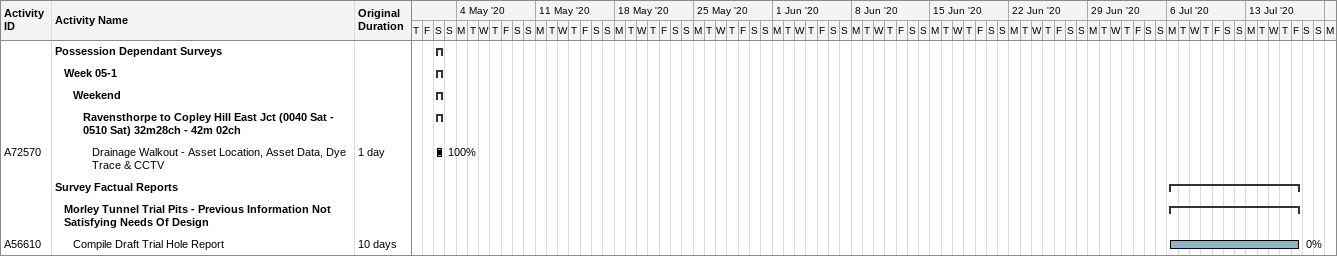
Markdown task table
| ID | Level | Task | Original duration | Start | Finish | % complete |
|---|---|---|---|---|---|---|
|  | 1 | **Possession Dependant Surveys** |  | 2020-05-02 | 2020-05-02 |  |
|  | 2 | **Week 05-1** |  | 2020-05-02 | 2020-05-02 |  |
|  | 3 | **Weekend** |  | 2020-05-02 | 2020-05-02 |  |
|  | 4 | **Ravensthorpe to Copley Hill East Jct (0040 Sat - 0510 Sat) 32m28ch - 42m 02ch** |  | 2020-05-02 | 2020-05-02 |  |
| A72570 | 5 | Drainage Walkout - Asset Location, Asset Data, Dye Trace & CCTV | 1d | 2020-05-02 | 2020-05-02 | 100 |
|  | 1 | **Survey Factual Reports** |  | 2020-07-06 | 2020-07-17 |  |
|  | 2 | **Morley Tunnel Trial Pits - Previous Information Not Satisfying Needs Of Design** |  | 2020-07-06 | 2020-07-17 |  |
| A56610 | 3 | Compile Draft Trial Hole Report | 10d | 2020-07-06 | 2020-07-17 | 0 |
